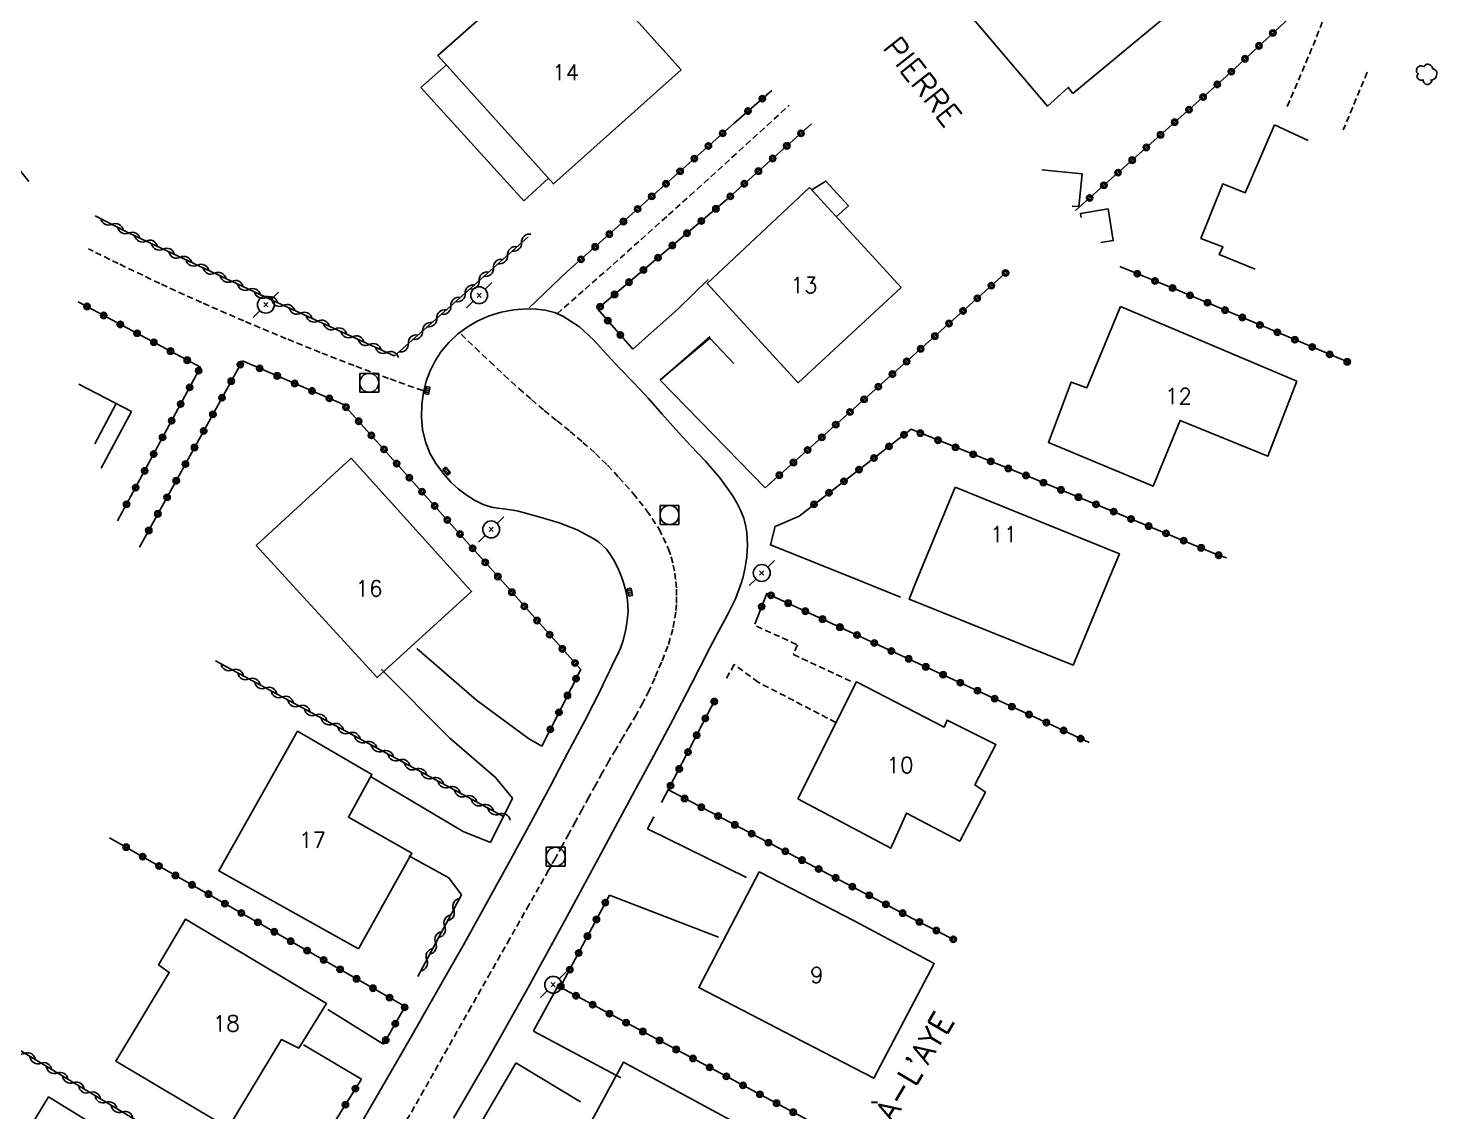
# Model space of a CAD drawing. Header units: millimetres. Extents: x 146000 to 146945, y 144000 to 145000.
# Drawn here: x 146481.7 to 146593.1, y 144129 to 144214.8 of the extents above; entities that cross this region are included whole.
import ezdxf
from ezdxf.enums import TextEntityAlignment as Align

# ---------------------------------------------------------------- set-up
doc = ezdxf.new("R2010")
doc.units = ezdxf.units.MM
doc.linetypes.add('DASHED', pattern=[0.75, 0.5, -0.25])
doc.layers.get('0').update_dxf_attribs({"linetype": 'CONTINUOUS'})
for name, color, linetype in [('W0001', 6, 'DASHED'), ('W0014', 7, 'CONTINUOUS'), ('W0017', 7, 'CONTINUOUS'), ('W0070', 7, 'DASHED'), ('W0101', 7, 'CONTINUOUS'), ('W0104', 1, 'CONTINUOUS'), ('W0112', 1, 'DASHED'), ('W0300', 7, 'CONTINUOUS'), ('W0310', 3, 'CONTINUOUS'), ('W0323', 7, 'CONTINUOUS'), ('W0333', 7, 'CONTINUOUS'), ('W0401', 7, 'CONTINUOUS'), ('W0420', 7, 'CONTINUOUS'), ('W0473', 7, 'CONTINUOUS'), ('W0989', 7, 'CONTINUOUS'), ('W0991', 7, 'CONTINUOUS')]:
    doc.layers.add(name, color=color, linetype=linetype)
doc.styles.get("Standard").update_dxf_attribs({"font": 'romans.shx', "width": 0.85})

# ---------------------------------------------------------------- blocks, each defined once
blk = doc.blocks.new('T473')
for p, q in [((-0.166667, 0.166667), (0.166667, -0.166667)), ((-0.166667, -0.166667), (0.166667, 0.166667)), ((0.500001, 0.500001), (1.000002, 1.000002)), ((-1.000002, -1.000002), (-0.500001, -0.500001))]:
    blk.add_line(p, q)
blk.add_ellipse((0, 0), major_axis=(0.471405, 0.471405), ratio=1, start_param=5.4977871438, end_param=11.780972451)
blk = doc.blocks.new('T401')
for p, q in [((-0.3, 0.3), (0, 0.3)), ((-0.3, -0.25), (-0.3, 0.3)), ((-0.3, 0.15), (0, 0.15)), ((-0.3, 0), (0, 0)), ((0, 0.3), (0, -0.25)), ((-0.3, -0.15), (0, -0.15)), ((-0.3, -0.25), (-0.3, -0.3)), ((-0.3, -0.3), (0, -0.3)), ((0, -0.3), (0, -0.25))]:
    blk.add_line(p, q)
blk = doc.blocks.new('T420')
for p, q in [((0.75, 0.75), (-0.75, 0.75)), ((-0.75, 0.75), (-0.75, -0.75)), ((0.75, 0.75), (0.75, -0.75)), ((0.75, -0.75), (-0.75, -0.75))]:
    blk.add_line(p, q)
blk.add_ellipse((0, 0), major_axis=(-0.53, 0.53), ratio=1, start_param=3.926991, end_param=10.210176)
blk = doc.blocks.new('T300')
for p, q in [((-0.8, 0.51), (-0.86, 0.34)), ((-0.86, 0.34), (-0.86, 0.17)), ((-0.86, 0.17), (-0.74, 0.06)), ((-0.69, 0.63), (-0.8, 0.51)), ((-0.8, -0.06), (-0.74, 0.06)), ((-0.74, 0.06), (-0.69, 0.11)), ((-0.57, 0.69), (-0.69, 0.63)), ((-0.46, 0.69), (-0.57, 0.69)), ((-0.29, 0.63), (-0.46, 0.69)), ((-0.29, 0.63), (-0.17, 0.74)), ((-0.23, 0.57), (-0.29, 0.63)), ((-0.17, 0.74), (-0.06, 0.8)), ((-0.06, 0.8), (0.06, 0.8)), ((0.06, 0.8), (0.23, 0.74)), ((0.23, 0.74), (0.34, 0.63)), ((0.34, 0.63), (0.4, 0.51)), ((0.46, 0.46), (0.34, 0.46)), ((0.4, 0.51), (0.4, 0.46)), ((0.57, 0.4), (0.46, 0.46)), ((0.57, 0.4), (0.69, 0.29)), ((0.69, 0.29), (0.74, 0.17)), ((0.74, 0.06), (0.69, -0.17)), ((0.74, 0.17), (0.74, 0.06)), ((-0.8, -0.17), (-0.8, -0.06)), ((-0.8, -0.23), (-0.8, -0.17)), ((-0.74, -0.34), (-0.8, -0.23)), ((-0.69, -0.4), (-0.74, -0.34)), ((-0.51, -0.46), (-0.69, -0.4)), ((-0.4, -0.46), (-0.51, -0.46)), ((-0.4, -0.46), (-0.34, -0.46)), ((-0.34, -0.46), (-0.34, -0.4)), ((-0.34, -0.51), (-0.34, -0.46)), ((-0.29, -0.63), (-0.34, -0.51)), ((-0.17, -0.74), (-0.29, -0.63)), ((-0.06, -0.8), (-0.17, -0.74)), ((0.06, -0.8), (-0.06, -0.8)), ((0.17, -0.74), (0.06, -0.8)), ((0.23, -0.69), (0.17, -0.74)), ((0.29, -0.46), (0.23, -0.46)), ((0.29, -0.63), (0.23, -0.69)), ((0.46, -0.4), (0.29, -0.46)), ((0.34, -0.51), (0.29, -0.63)), ((0.34, -0.51), (0.34, -0.46)), ((0.57, -0.34), (0.46, -0.4)), ((0.63, -0.29), (0.57, -0.34)), ((0.69, -0.17), (0.63, -0.29))]:
    blk.add_line(p, q)
blk = doc.blocks.new('t323o')
at = {"color": 0, "linetype": 'Continuous'}
for radius in [0.25, 0.15]:
    blk.add_circle((0, 0), radius, dxfattribs=at)
blk = doc.blocks.new('t310o')
at = {"color": 0, "linetype": 'Continuous'}
for centre, start, end in [((-0.5, 0.38), 216.8699, 323.1304), ((0.5, -0.37), 36.8699, 143.1303)]:
    blk.add_arc(centre, 0.625, start, end, dxfattribs=at)

msp = doc.modelspace()

# ---------------------------------------------------------------- linework, layer by layer
at = {"layer": 'W0001'}
for points in [[(146515.91, 144190.57), (146517.04, 144189.49), (146518.18, 144188.41), (146519.33, 144187.34), (146520.49, 144186.28), (146521.48, 144185.4), (146522.49, 144184.55), (146523.51, 144183.71), (146524.53, 144182.88), (146525.55, 144182.02), (146526.54, 144181.14), (146527.5, 144180.22), (146528.4, 144179.25), (146529.53, 144177.96), (146530.61, 144176.61), (146531.57, 144175.16), (146532.32, 144173.58), (146532.53, 144172.95), (146532.7, 144172.31), (146532.82, 144171.66), (146532.91, 144171)], [(146532.91, 144171), (146532.95, 144170.4), (146532.96, 144169.8), (146532.95, 144169.2), (146532.9, 144168.6), (146532.67, 144167.23), (146532.27, 144165.9), (146531.76, 144164.62), (146531.23, 144163.36), (146530.78, 144162.38), (146530.29, 144161.42), (146529.78, 144160.48), (146529.24, 144159.56), (146528.69, 144158.64), (146528.15, 144157.72), (146527.6, 144156.8), (146527.08, 144155.86), (146526.55, 144154.9), (146526.02, 144153.94), (146525.49, 144152.98), (146524.96, 144152.01), (146524.43, 144151.05), (146523.9, 144150.08), (146523.37, 144149.12), (146522.83, 144148.16), (146521.31, 144145.46), (146519.78, 144142.76), (146518.25, 144140.07), (146516.71, 144137.38), (146514.84, 144134.07), (146512.97, 144130.76), (146511.08, 144127.46)]]:
    msp.add_lwpolyline(points, dxfattribs=at)
at = {"layer": 'W0014'}
for points in [[(146524.28, 144195.5), (146521.3, 144192.65)], [(146538.12, 144171), (146538.16, 144171.13), (146538.19, 144171.26), (146538.23, 144171.39), (146538.26, 144171.52), (146538.36, 144171.99), (146538.45, 144172.47), (146538.51, 144172.95), (146538.55, 144173.43), (146538.56, 144173.91), (146538.55, 144174.39), (146538.51, 144174.88), (146538.43, 144175.36), (146538.27, 144176.01), (146538.02, 144176.64), (146537.72, 144177.24), (146537.38, 144177.82), (146536.38, 144179.22), (146535.25, 144180.53), (146534.07, 144181.78), (146532.91, 144183.04), (146531.82, 144184.26), (146530.73, 144185.49), (146529.61, 144186.69), (146528.47, 144187.87), (146527.44, 144188.96), (146526.41, 144190.1), (146525.27, 144191.15), (146523.97, 144192), (146523.29, 144192.29), (146522.57, 144192.47), (146521.84, 144192.57), (146521.11, 144192.58), (146520.09, 144192.51), (146519.09, 144192.32), (146518.12, 144192.02), (146517.19, 144191.61), (146516.38, 144191.14), (146515.63, 144190.57), (146514.94, 144189.92), (146514.34, 144189.2), (146513.86, 144188.46), (146513.46, 144187.68), (146513.15, 144186.85), (146512.94, 144185.99), (146512.8, 144185.01), (146512.77, 144184.02), (146512.86, 144183.03), (146513.09, 144182.06), (146513.44, 144181.17), (146513.92, 144180.35), (146514.48, 144179.59), (146515.11, 144178.88), (146515.68, 144178.35), (146516.3, 144177.87), (146516.97, 144177.45), (146517.67, 144177.11), (146518.05, 144176.97), (146518.44, 144176.87), (146518.84, 144176.8), (146519.24, 144176.75), (146519.63, 144176.7), (146520.03, 144176.65), (146520.42, 144176.58), (146520.81, 144176.48), (146522.24, 144176.08), (146523.68, 144175.64), (146525.09, 144175.09), (146526.42, 144174.39), (146526.78, 144174.14), (146527.11, 144173.87), (146527.41, 144173.56), (146527.67, 144173.21), (146528, 144172.69), (146528.28, 144172.14), (146528.53, 144171.58), (146528.74, 144171)], [(146531.67, 144186.94), (146539.97, 144178.42)], [(146515.32, 144128.55), (146518.1, 144133.35), (146521.05, 144138.59), (146523.94, 144143.85), (146526.79, 144149.13), (146529.64, 144154.42), (146531.15, 144157.25), (146532.66, 144160.07), (146534.15, 144162.91), (146535.6, 144165.77), (146536.27, 144167.05), (146536.96, 144168.33), (146537.61, 144169.64), (146538.12, 144171)], [(146528.74, 144171), (146528.85, 144170.63), (146528.94, 144170.26), (146529.02, 144169.88), (146529.08, 144169.5), (146529.12, 144168.7), (146529.06, 144167.89), (146528.92, 144167.11), (146528.73, 144166.33), (146528.53, 144165.73), (146528.26, 144165.16), (146527.97, 144164.59), (146527.7, 144164.03), (146527.53, 144163.66), (146527.36, 144163.3), (146527.19, 144162.93), (146527.02, 144162.57)], [(146527.02, 144162.57), (146525.69, 144159.99), (146524.34, 144157.42), (146522.99, 144154.85), (146521.61, 144152.29), (146519.82, 144148.98), (146518, 144145.68), (146516.17, 144142.39), (146514.32, 144139.11), (146511.89, 144134.85), (146509.44, 144130.6), (146506.97, 144126.37)], [(146521.65, 144135.46), (146523.54, 144138.93)], [(146514.78, 144123.57), (146520.23, 144132.9)]]:
    msp.add_lwpolyline(points, dxfattribs=at)
at = {"layer": 'W0017'}
for points in [[(146529.5, 144189.4), (146533.08, 144192.59), (146535.47, 144194.91)], [(146535.63, 144190.39), (146531.67, 144186.95)], [(146537.49, 144188.26), (146535.6, 144190.27), (146531.67, 144186.96)], [(146547.63, 144171), (146540.39, 144173.9), (146540.77, 144175.37), (146542.65, 144176.19)], [(146550.69, 144169.77), (146547.63, 144171)], [(146512.42, 144165.72), (146517.14, 144161.62), (146521.24, 144158.59), (146522.3, 144157.97)], [(146509.58, 144164.07), (146515.01, 144158.61), (146518.62, 144155.51), (146519.97, 144153.86)], [(146518.25, 144150.37), (146516.07, 144151.22), (146508.75, 144155.57)], [(146519.97, 144153.86), (146518.25, 144150.37)], [(146538.5, 144147.58), (146530.67, 144151.44)], [(146511.78, 144149.3), (146514.94, 144147.57), (146515.94, 144146.22)], [(146536.29, 144142.87), (146527.64, 144146.2)], [(146505.37, 144137.14), (146509.76, 144134.39)], [(146528.55, 144131.73), (146521.65, 144135.44)], [(146508.02, 144131.62), (146503.45, 144134.36)], [(146520.23, 144132.92), (146525.36, 144129.83)]]:
    msp.add_lwpolyline(points, dxfattribs=at)
at = {"layer": 'W0070'}
for points in [[(146523.51, 144192.19), (146525.72, 144194.14), (146527.93, 144196.09), (146530.13, 144198.05), (146532.32, 144200.01), (146534, 144201.52), (146535.66, 144203.03), (146537.33, 144204.55), (146538.99, 144206.07), (146540.66, 144207.58), (146541.88, 144208.7)], [(146512.88, 144186.11), (146510.16, 144187.08), (146507.45, 144188.09), (146504.75, 144189.14), (146502.08, 144190.22), (146498.72, 144191.63), (146495.38, 144193.08), (146492.07, 144194.59), (146488.79, 144196.17), (146486.8, 144197.14), (146486.43, 144197.32)]]:
    msp.add_lwpolyline(points, dxfattribs=at)
at = {"layer": 'W0101'}
for points in [[(146564.3, 144209.62), (146574.91, 144218.42), (146568.54, 144226.15), (146557.95, 144217.46), (146558.31, 144217.03), (146556.45, 144215.5), (146562.31, 144208.62), (146563.95, 144210.11)], [(146543.48, 144202.18), (146550.73, 144194.26), (146542.58, 144186.73), (146535.38, 144194.6)], [(146568.08, 144192.77), (146582.03, 144186.86), (146579.73, 144180.92), (146572.81, 144183.75), (146570.67, 144178.56), (146562.38, 144182.02), (146564.19, 144186.79), (146565.42, 144186.33)], [(146542.56, 144153.82), (146547.19, 144163.06), (146554.12, 144159.49), (146554.37, 144160.04), (146558.23, 144158.11), (146556.56, 144154.91), (146557.39, 144154.35), (146555.37, 144150.46), (146551.16, 144152.68), (146549.92, 144149.9)], [(146507.8, 144141.94), (146496.75, 144148.11), (146502.97, 144159.16), (146508.86, 144155.73), (146507, 144152.36), (146512.02, 144149.51)], [(146539.49, 144148.04), (146547, 144144.15), (146553.35, 144140.79), (146548.56, 144131.71), (146542.24, 144134.97), (146534.72, 144138.88)], [(146497.49, 144127.78), (146501.69, 144134.77), (146503.06, 144134.09), (146505.25, 144137.61), (146494.11, 144144.3), (146491.97, 144140.67), (146492.82, 144140.08), (146488.59, 144133.06)], [(146526.25, 144128.35), (146528.76, 144132.97), (146539.96, 144126.91), (146534.28, 144116.38), (146525.78, 144121.04), (146528.89, 144126.98)], [(146489.45, 144114.55), (146477.99, 144121.57), (146483.27, 144130.23), (146494.79, 144123.13)]]:
    msp.add_lwpolyline(points, close=True, dxfattribs=at)
for points in [[(146523.76, 144218.58), (146522.53, 144220.11), (146514.08, 144212.63), (146523.22, 144202.47), (146533.32, 144211.49), (146526.14, 144219.49)], [(146580.27, 144207.15), (146577.96, 144201.76), (146576.19, 144202.48), (146574.45, 144198.16), (146576.17, 144197.48), (146575.9, 144196.88), (146578.75, 144195.72)], [(146582.92, 144205.9), (146580.27, 144207.15)], [(146507.21, 144180.77), (146499.7, 144173.86), (146502.32, 144171)], [(146516.03, 144171), (146507.21, 144180.77)], [(146551.93, 144171), (146555, 144178.48)], [(146555, 144178.48), (146568, 144173.2), (146567.09, 144171)], [(146502.32, 144171), (146509.27, 144163.41), (146516.74, 144170.21), (146516.03, 144171)], [(146567.09, 144171), (146564.33, 144164.39), (146551.36, 144169.62), (146551.93, 144171)]]:
    msp.add_lwpolyline(points, dxfattribs=at)
at = {"layer": 'W0104'}
for points in [[(146512.72, 144210.1), (146514.76, 144211.88)], [(146512.72, 144210.1), (146520.87, 144201.13), (146522.82, 144202.91)], [(146545.61, 144199.88), (146546.55, 144200.74), (146544.76, 144202.69), (146543.66, 144201.99)], [(146561.87, 144203.58), (146565.05, 144203.27), (146564.79, 144200.67), (146564.25, 144200.72)], [(146566.53, 144197.83), (146567.51, 144197.99), (146567.1, 144200.49), (146564.92, 144200.13), (146564.97, 144199.8)]]:
    msp.add_lwpolyline(points, dxfattribs=at)
at = {"layer": 'W0112'}
for points in [[(146581.28, 144208.6), (146583.32, 144213.41), (146584.77, 144217.09), (146584.69, 144218.36)], [(146587.61, 144211.3), (146585.71, 144206.75)], [(146539.28, 144167.48), (146542.52, 144165.99), (146542.2, 144165.24), (146546.97, 144163.02)], [(146545.57, 144159.86), (146539.41, 144163.04), (146537.52, 144164.44), (146536.91, 144163.35)]]:
    msp.add_lwpolyline(points, dxfattribs=at)
at = {"layer": 'W0310'}
for points in [[(146485.62, 144232.78), (146483.91, 144234.53), (146475.2, 144226.78), (146466.92, 144219.32), (146475.79, 144209.75), (146479.32, 144205.65), (146481.71, 144202.65)], [(146486.95, 144199.95), (146489.65, 144198.56), (146500.77, 144193.34), (146510.62, 144188.86)], [(146510.62, 144188.84), (146516.24, 144193.82), (146521.22, 144198.29)], [(146519.32, 144152.38), (146496.49, 144164.73)], [(146512.49, 144139.76), (146515.94, 144146.22)], [(146501.63, 144121.51), (146478.81, 144135.22)]]:
    msp.add_lwpolyline(points, dxfattribs=at)
at = {"layer": 'W0323'}
for points in [[(146564.53, 144200.36), (146576.44, 144210.96), (146584.27, 144218.26)], [(146537.48, 144207.24), (146540.49, 144209.87)], [(146537.48, 144207.24), (146524.28, 144195.5)], [(146543.64, 144207.22), (146536.96, 144201.26), (146526.71, 144192.58), (146529.5, 144189.4)], [(146568.03, 144195.93), (146572.8, 144193.98), (146586.17, 144188.33)], [(146539.97, 144178.42), (146559.13, 144195.55)], [(146488.73, 144175.8), (146495.29, 144187.96), (146485.61, 144193.15)], [(146498.61, 144188.46), (146490.47, 144173.73)], [(146519.18, 144171), (146515.61, 144174.99), (146506.61, 144185.02), (146498.61, 144188.46)], [(146542.65, 144176.19), (146551.51, 144183.05), (146561.21, 144179.15), (146575.9, 144173.07), (146576.46, 144172.87)], [(146522.3, 144157.97), (146525.38, 144164.05), (146519.18, 144171)], [(146539.15, 144167.62), (146540.09, 144170.07), (146562.79, 144159.59), (146565.61, 144158.26)], [(146531.78, 144153.52), (146536, 144161.62)], [(146532.26, 144154.54), (146551.69, 144144.33), (146554.86, 144142.69)], [(146530.67, 144151.44), (146531.16, 144152.4)], [(146509.76, 144134.39), (146511.49, 144137.38), (146488.1, 144150.73)], [(146527.64, 144146.2), (146523.76, 144138.9), (146546.16, 144126.89)], [(146499.57, 144118.18), (146508.02, 144131.62)]]:
    msp.add_lwpolyline(points, dxfattribs=at)
at = {"layer": 'W0333'}
for points in [[(146487.43, 144179.97), (146489.83, 144184.45), (146485.67, 144186.63)], [(146488.59, 144185.05), (146486.92, 144181.91)]]:
    msp.add_lwpolyline(points, dxfattribs=at)

# ---------------------------------------------------------------- block references
at = {"layer": 'W0300'}
msp.add_blockref('T300', (146592.37, 144211.13), dxfattribs=at)
at = {"layer": 'W0310'}
for p, rotation in [((146488.29, 144199.27), 332.7489936555761), ((146489.62, 144198.58), 332.7489936555761), ((146490.98, 144197.94), 334.8390987225052), ((146520.7, 144197.82), 41.89434760532127), ((146492.33, 144197.3), 334.8390987225052), ((146493.69, 144196.66), 334.8390987225052), ((146519.59, 144196.82), 41.89434760532127), ((146495.05, 144196.03), 334.8390987225052), ((146496.41, 144195.39), 334.8390987225052), ((146518.47, 144195.82), 41.89434760532127), ((146497.76, 144194.75), 334.8390987225052), ((146499.12, 144194.11), 334.8390987225052), ((146517.35, 144194.82), 41.89434760532127), ((146500.48, 144193.48), 334.8390987225052), ((146515.11, 144192.82), 41.50988641587447), ((146516.24, 144193.81), 41.50988641587447), ((146501.84, 144192.85), 335.5709415786484), ((146503.21, 144192.23), 335.5709415786484), ((146513.99, 144191.83), 41.50988641587447), ((146504.57, 144191.61), 335.5709415786484), ((146505.94, 144190.99), 335.5709415786484), ((146512.87, 144190.83), 41.50988641587447), ((146507.31, 144190.37), 335.5709415786484), ((146508.67, 144189.75), 335.5709415786484), ((146511.74, 144189.84), 41.50988641587447), ((146510.04, 144189.13), 335.5709415786484), ((146497.81, 144164.01), 151.5989434703752), ((146499.13, 144163.3), 151.5989434703752), ((146500.45, 144162.59), 151.5989434703752), ((146501.77, 144161.87), 151.5989434703752), ((146503.09, 144161.16), 151.5989434703752), ((146504.41, 144160.45), 151.5989434703752), ((146505.73, 144159.73), 151.5989434703752), ((146507.05, 144159.02), 151.5989434703752), ((146508.37, 144158.3), 151.5989434703752), ((146509.69, 144157.59), 151.5989434703752), ((146511, 144156.88), 151.5989434703752), ((146512.32, 144156.16), 151.5989434703752), ((146513.64, 144155.45), 151.5989434703752), ((146514.96, 144154.74), 151.5989434703752), ((146516.28, 144154.02), 151.5989434703752), ((146517.6, 144153.31), 151.5989434703752), ((146518.92, 144152.6), 151.5989434703752), ((146515.32, 144145.05), 61.90588454918763), ((146514.61, 144143.73), 61.90588454918763), ((146513.9, 144142.41), 61.90588454918763), ((146513.2, 144141.08), 61.90588454918763), ((146481.38, 144133.67), 149.0241024271978), ((146482.66, 144132.9), 149.0241024271978), ((146483.95, 144132.13), 149.0241024271978), ((146485.24, 144131.36), 149.0241024271978), ((146486.52, 144130.58), 149.0241024271978), ((146487.81, 144129.81), 149.0241024271978), ((146489.09, 144129.04), 149.0241024271978)]:
    msp.add_blockref('t310o', p, dxfattribs=dict(at, rotation=rotation))
at = {"layer": 'W0323'}
for p, rotation in [((146580.14, 144214.41), 42.99011443326297), ((146579.04, 144213.39), 42.99011443326297), ((146577.94, 144212.37), 42.99011443326297), ((146576.85, 144211.35), 42.99011443326297), ((146575.74, 144210.34), 41.67676928610945), ((146539.74, 144209.21), 41.13549574232653), ((146574.62, 144209.34), 41.67676928610945), ((146538.61, 144208.23), 41.13549574232653), ((146573.5, 144208.34), 41.67676928610945), ((146572.37, 144207.35), 41.67676928610945), ((146536.61, 144206.47), 221.6499682721045), ((146542.8, 144206.47), 221.7613152199446), ((146571.25, 144206.35), 41.67676928610945), ((146534.36, 144204.47), 221.6499682721045), ((146535.48, 144205.47), 221.6499682721045), ((146540.56, 144204.48), 221.7613152199446), ((146541.68, 144205.48), 221.7613152199446), ((146570.13, 144205.35), 41.67676928610945), ((146533.24, 144203.47), 221.6499682721045), ((146539.44, 144203.48), 221.7613152199446), ((146567.89, 144203.36), 41.67676928610945), ((146569.01, 144204.35), 41.67676928610945), ((146532.12, 144202.48), 221.6499682721045), ((146538.32, 144202.48), 221.7613152199446), ((146566.77, 144202.36), 41.67676928610945), ((146531, 144201.48), 221.6499682721045), ((146537.21, 144201.48), 221.7613152199446), ((146565.65, 144201.36), 41.67676928610945), ((146529.88, 144200.48), 221.6499682721045), ((146536.07, 144200.5), 220.2456230286116), ((146528.76, 144199.49), 221.6499682721045), ((146534.92, 144199.53), 220.2456230286116), ((146527.64, 144198.49), 221.6499682721045), ((146533.78, 144198.57), 220.2456230286116), ((146526.52, 144197.49), 221.6499682721045), ((146531.49, 144196.63), 220.2456230286116), ((146532.63, 144197.6), 220.2456230286116), ((146525.4, 144196.5), 221.6499682721045), ((146530.34, 144195.66), 220.2456230286116), ((146529.2, 144194.69), 220.2456230286116), ((146557.87, 144194.42), 41.78436419813437), ((146558.99, 144195.42), 41.78436419813437), ((146569.42, 144195.36), 337.8227475881564), ((146570.81, 144194.79), 337.8227475881564), ((146528.05, 144193.72), 220.2456230286116), ((146556.75, 144193.42), 41.78436419813437), ((146572.2, 144194.23), 337.8227475881564), ((146573.59, 144193.65), 337.0726579177788), ((146486.31, 144192.77), 151.8185630100451), ((146526.91, 144192.75), 220.2456230286116), ((146555.63, 144192.42), 41.78436419813437), ((146574.97, 144193.07), 337.0726579177788), ((146576.35, 144192.48), 337.0726579177788), ((146487.63, 144192.06), 151.8185630100451), ((146488.95, 144191.35), 151.8185630100451), ((146527.52, 144191.65), 311.2775230207988), ((146554.51, 144191.42), 41.78436419813437), ((146577.73, 144191.9), 337.0726579177788), ((146579.11, 144191.31), 337.0726579177788), ((146490.28, 144190.65), 151.8185630100451), ((146491.6, 144189.94), 151.8185630100451), ((146528.51, 144190.52), 311.2775230207988), ((146553.39, 144190.42), 41.78436419813437), ((146580.49, 144190.73), 337.0726579177788), ((146581.88, 144190.14), 337.0726579177788), ((146492.92, 144189.23), 151.8185630100451), ((146552.28, 144189.42), 41.78436419813437), ((146583.26, 144189.56), 337.0726579177788), ((146584.64, 144188.98), 337.0726579177788), ((146494.24, 144188.52), 151.8185630100451), ((146495.14, 144187.69), 61.65089337669988), ((146498.45, 144188.17), 241.0951217892488), ((146499.98, 144187.87), 156.7193647290025), ((146551.16, 144188.42), 41.78436419813437), ((146586.02, 144188.39), 337.0726579177788), ((146497.72, 144186.86), 241.0951217892488), ((146501.36, 144187.28), 156.7193647290025), ((146502.74, 144186.68), 156.7193647290025), ((146550.04, 144187.42), 41.78436419813437), ((146494.43, 144186.37), 61.65089337669988), ((146497, 144185.55), 241.0951217892488), ((146504.12, 144186.09), 156.7193647290025), ((146505.49, 144185.5), 156.7193647290025), ((146548.92, 144186.42), 41.78436419813437), ((146493.72, 144185.05), 61.65089337669988), ((146506.8, 144184.8), 131.9410732593113), ((146546.68, 144184.42), 41.78436419813437), ((146547.8, 144185.42), 41.78436419813437), ((146493.01, 144183.73), 61.65089337669988), ((146496.27, 144184.23), 241.0951217892488), ((146507.8, 144183.69), 131.9410732593113), ((146545.56, 144183.42), 41.78436419813437), ((146492.29, 144182.41), 61.65089337669988), ((146495.55, 144182.92), 241.0951217892488), ((146508.81, 144182.57), 131.9410732593113), ((146544.45, 144182.42), 41.78436419813437), ((146550.95, 144182.62), 37.74484778429502), ((146552.25, 144182.75), 338.1457018038648), ((146553.64, 144182.19), 338.1457018038648), ((146491.58, 144181.09), 61.65089337669988), ((146494.82, 144181.61), 241.0951217892488), ((146509.81, 144181.46), 131.9410732593113), ((146543.33, 144181.42), 41.78436419813437), ((146549.77, 144181.7), 37.74484778429502), ((146555.03, 144181.63), 338.1457018038648), ((146556.43, 144181.07), 338.1457018038648), ((146494.1, 144180.3), 241.0951217892488), ((146510.81, 144180.34), 131.9410732593113), ((146542.21, 144180.42), 41.78436419813437), ((146547.4, 144179.86), 37.74484778429502), ((146548.58, 144180.78), 37.74484778429502), ((146557.82, 144180.51), 338.1457018038648), ((146559.21, 144179.95), 338.1457018038648), ((146490.87, 144179.76), 61.65089337669988), ((146493.37, 144178.98), 241.0951217892488), ((146511.81, 144179.22), 131.9410732593113), ((146541.09, 144179.42), 41.78436419813437), ((146546.21, 144178.94), 37.74484778429502), ((146560.6, 144179.4), 338.1457018038648), ((146561.99, 144178.83), 337.5218290234369), ((146490.16, 144178.44), 61.65089337669988), ((146492.65, 144177.67), 241.0951217892488), ((146512.82, 144178.11), 131.9410732593113), ((146545.02, 144178.03), 37.74484778429502), ((146563.38, 144178.26), 337.5218290234369), ((146564.76, 144177.68), 337.5218290234369), ((146489.44, 144177.12), 61.65089337669988), ((146513.82, 144176.99), 131.9410732593113), ((146543.84, 144177.11), 37.74484778429502), ((146566.15, 144177.11), 337.5218290234369), ((146567.54, 144176.54), 337.5218290234369), ((146491.92, 144176.36), 241.0951217892488), ((146514.82, 144175.88), 131.9410732593113), ((146568.92, 144175.96), 337.5218290234369), ((146491.2, 144175.04), 241.0951217892488), ((146515.82, 144174.76), 131.7279363243045), ((146570.31, 144175.39), 337.5218290234369), ((146571.69, 144174.82), 337.5218290234369), ((146516.82, 144173.64), 131.7279363243045), ((146573.08, 144174.24), 337.5218290234369), ((146574.47, 144173.67), 337.5218290234369), ((146517.82, 144172.52), 131.7279363243045), ((146575.85, 144173.09), 337.5218290234369), ((146518.82, 144171.4), 131.7279363243045), ((146519.93, 144170.16), 131.7279363242739), ((146540.43, 144169.92), 335.2053307270451), ((146520.92, 144169.04), 131.7279363242739), ((146539.69, 144169.02), 69.0766955212005), ((146541.79, 144169.29), 335.2053307270451), ((146521.92, 144167.92), 131.7279363242739), ((146543.15, 144168.66), 335.2053307270451), ((146544.51, 144168.03), 335.2053307270451), ((146522.92, 144166.8), 131.7279363242739), ((146545.88, 144167.4), 335.2053307270451), ((146547.24, 144166.77), 335.2053307270451), ((146523.92, 144165.68), 131.7279363242739), ((146548.6, 144166.14), 335.2053307270451), ((146549.96, 144165.51), 335.2053307270451), ((146524.92, 144164.56), 131.7279363242739), ((146551.32, 144164.89), 335.2053307270451), ((146525.01, 144163.32), 63.09636969405363), ((146552.68, 144164.26), 335.2053307270451), ((146554.05, 144163.63), 335.2053307270451), ((146555.41, 144163), 335.2053307270451), ((146556.77, 144162.37), 335.2053307270451), ((146524.33, 144161.99), 63.09636969405363), ((146535.94, 144161.51), 62.51977655602428), ((146558.13, 144161.74), 335.2053307270451), ((146559.49, 144161.11), 335.2053307270451), ((146523.65, 144160.65), 63.09636969405363), ((146535.24, 144160.18), 62.51977655602428), ((146560.85, 144160.48), 335.2053307270451), ((146562.22, 144159.85), 335.2053307270451), ((146522.97, 144159.31), 63.09636969405363), ((146534.55, 144158.85), 62.51977655602428), ((146563.58, 144159.22), 334.7798905876014), ((146564.93, 144158.58), 334.7798905876014), ((146533.86, 144157.51), 62.51977655602428), ((146533.17, 144156.18), 62.51977655602428), ((146532.48, 144154.85), 62.51977655602428), ((146533.59, 144153.84), 332.2648087977427), ((146534.92, 144153.15), 332.2648087977427), ((146536.25, 144152.45), 332.2648087977427), ((146537.57, 144151.75), 332.2648087977427), ((146538.9, 144151.05), 332.2648087977427), ((146489.41, 144149.99), 150.2712791214977), ((146540.23, 144150.35), 332.2648087977427), ((146490.71, 144149.24), 150.2712791214977), ((146541.56, 144149.66), 332.2648087977427), ((146542.89, 144148.96), 332.2648087977427), ((146492.01, 144148.5), 150.2712791214977), ((146493.31, 144147.75), 150.2712791214977), ((146544.21, 144148.26), 332.2648087977427), ((146545.54, 144147.56), 332.2648087977427), ((146494.62, 144147.01), 150.2712791214977), ((146546.87, 144146.86), 332.2648087977427), ((146495.92, 144146.27), 150.2712791214977), ((146497.22, 144145.52), 150.2712791214977), ((146527.32, 144145.6), 242.0061829736672), ((146548.2, 144146.17), 332.2648087977427), ((146549.52, 144145.47), 332.2648087977427), ((146498.52, 144144.78), 150.2712791214977), ((146526.62, 144144.27), 242.0061829736672), ((146550.85, 144144.77), 332.2648087977427), ((146499.83, 144144.04), 150.2712791214977), ((146501.13, 144143.29), 150.2712791214977), ((146552.18, 144144.07), 332.699430523703), ((146553.51, 144143.39), 332.699430523703), ((146502.43, 144142.55), 150.2712791214977), ((146525.91, 144142.95), 242.0061829736672), ((146554.85, 144142.7), 332.699430523703), ((146503.73, 144141.8), 150.2712791214977), ((146505.04, 144141.06), 150.2712791214977), ((146525.21, 144141.62), 242.0061829736672), ((146506.34, 144140.32), 150.2712791214977), ((146524.51, 144140.3), 242.0061829736672), ((146507.64, 144139.57), 150.2712791214977), ((146508.94, 144138.83), 150.2712791214977), ((146523.8, 144138.98), 242.0061829736672), ((146510.25, 144138.08), 150.2712791214977), ((146525, 144138.23), 331.8068482101539), ((146526.32, 144137.52), 331.8068482101539), ((146511.45, 144137.31), 59.99507912919962), ((146527.65, 144136.81), 331.8068482101539), ((146510.7, 144136.02), 59.99507912919962), ((146528.97, 144136.1), 331.8068482101539), ((146530.29, 144135.4), 331.8068482101539), ((146509.95, 144134.72), 59.99507912919962), ((146531.61, 144134.69), 331.8068482101539), ((146532.93, 144133.98), 331.8068482101539), ((146534.26, 144133.27), 331.8068482101539), ((146535.58, 144132.56), 331.8068482101539), ((146507.55, 144130.88), 57.86376979724798), ((146536.9, 144131.85), 331.8068482101539), ((146538.22, 144131.14), 331.8068482101539), ((146539.55, 144130.43), 331.8068482101539), ((146540.87, 144129.73), 331.8068482101539), ((146506.76, 144129.61), 57.86376979724798), ((146542.19, 144129.02), 331.8068482101539)]:
    msp.add_blockref('t323o', p, dxfattribs=dict(at, rotation=rotation))
at = {"layer": 'W0401'}
for p, rotation in [((146513.1, 144186.15), 167.9364055959404), ((146514.65, 144179.64), 219.7460678846418), ((146529.11, 144170.14), 191.4891654769488)]:
    msp.add_blockref('T401', p, dxfattribs=dict(at, rotation=rotation))
at = {"layer": 'W0420'}
for p in [(146508.64, 144186.73), (146532.4, 144176.27), (146523.39, 144149.23)]:
    msp.add_blockref('T420', p, dxfattribs=at)
at = {"layer": 'W0473'}
for p in [(146500.46, 144192.91), (146517.34, 144193.66), (146518.29, 144175.13), (146539.7, 144171.68), (146523.2, 144139.1)]:
    msp.add_blockref('T473', p, dxfattribs=at)

# ---------------------------------------------------------------- texts
at = {"layer": 'W0989'}
for s, rotation, p in [('CHEMIN  SAINT  PIERRE  ', 308.3553, (146536.9, 144228.76)), ("ALLÉE BROC-À-L'AYE", 58.8924, (146541.69, 144114.21))]:
    msp.add_text(s, height=1.75, rotation=rotation, dxfattribs=at).set_placement(p)
at = {"layer": 'W0991'}
for s, p in [('14', (146524.19, 144211.29)), ('13', (146543.04, 144194.46)), ('12', (146572.67, 144185.67)), ('11', (146558.84, 144174.74)), ('16', (146508.63, 144170.46)), ('10', (146550.64, 144156.48)), ('17', (146504.15, 144150.55)), ('9', (146544.05, 144139.88)), ('18', (146497.33, 144136.04))]:
    msp.add_text(s, height=1.25, dxfattribs=at).set_placement(p, align=Align.MIDDLE_CENTER)

doc.saveas('drawing.dxf')
